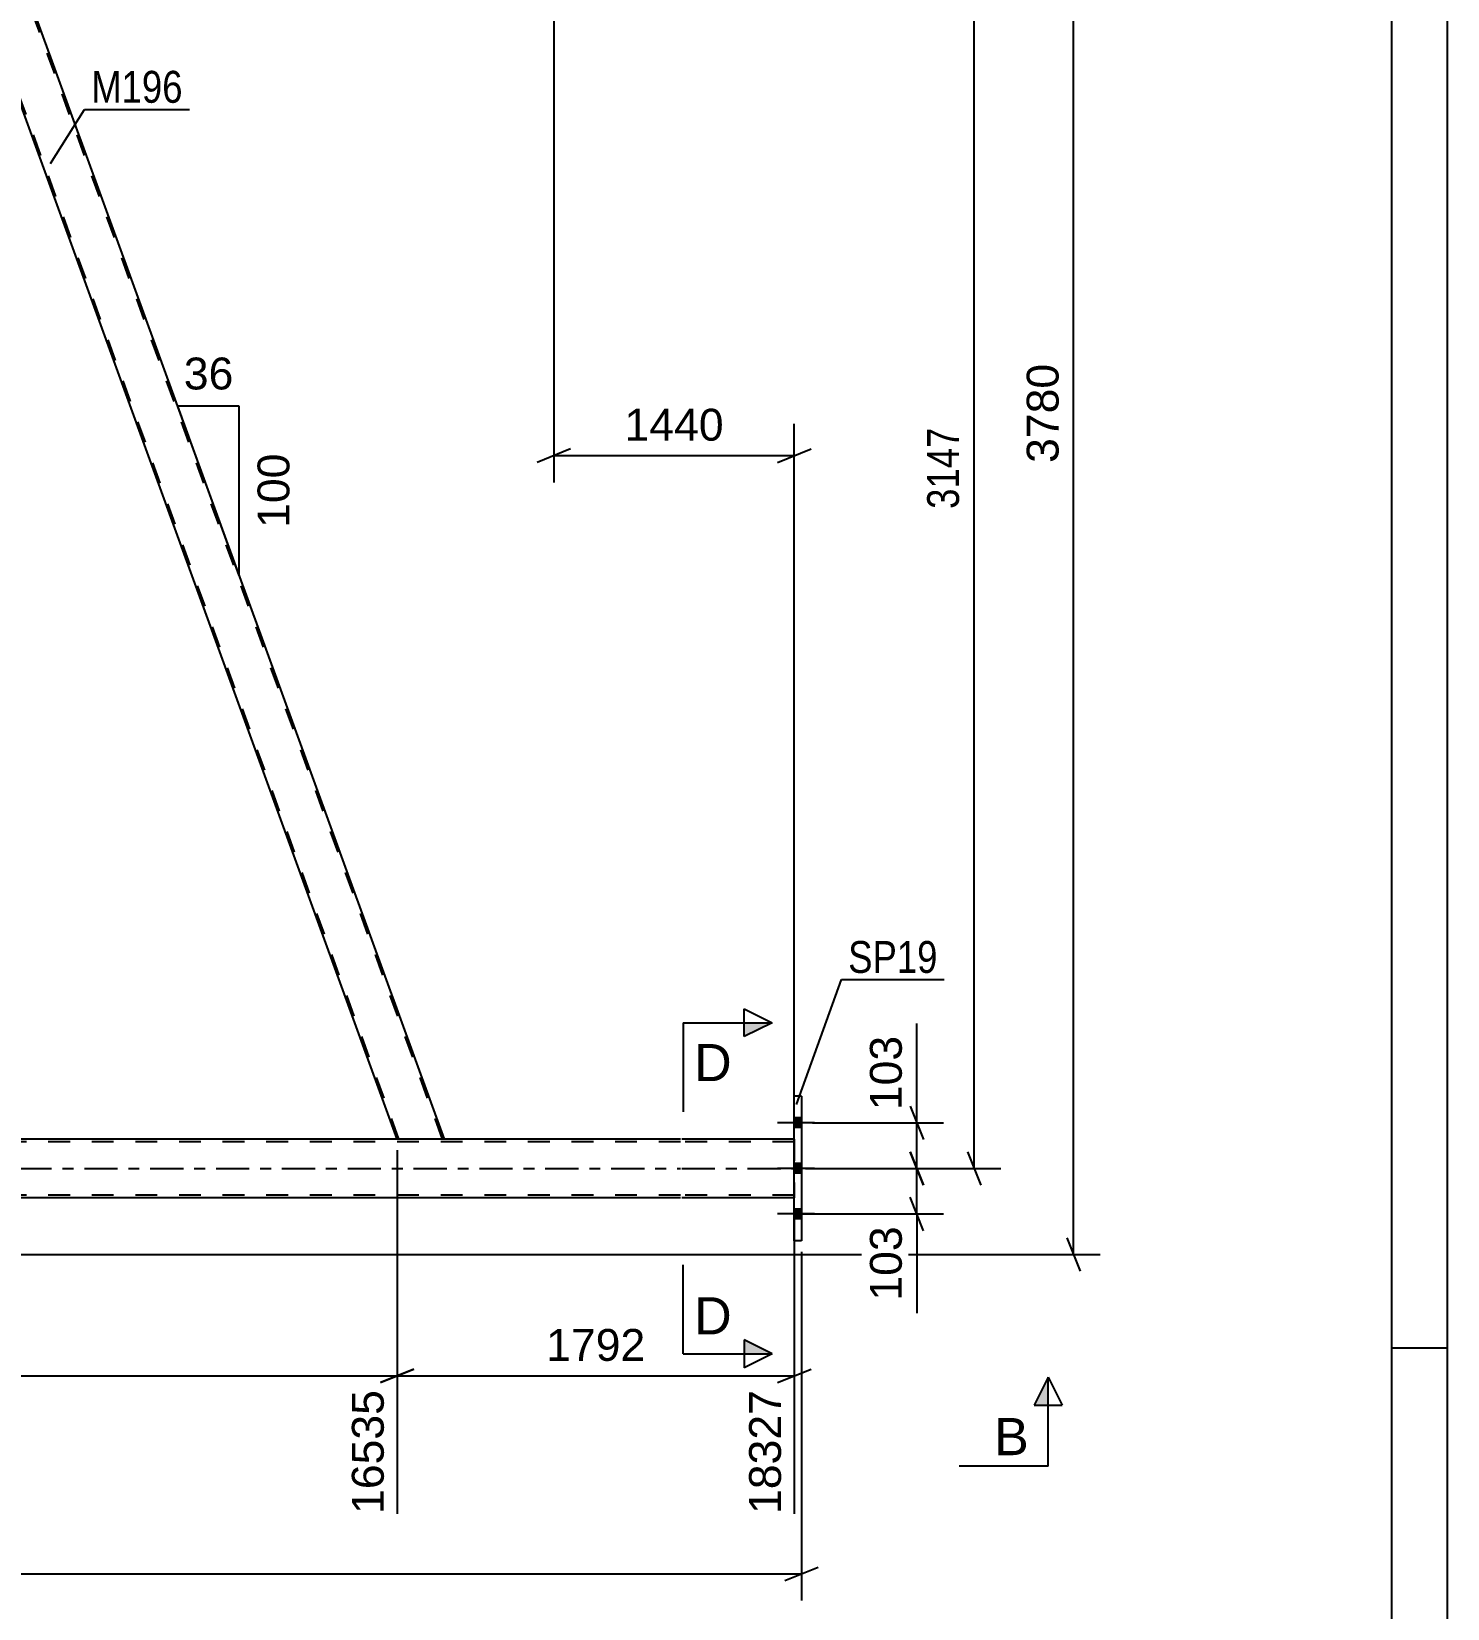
# Model space of a CAD drawing. Header units: millimetres. Extents: x 0 to 841, y 0 to 594.
# Drawn here: x 713.7 to 841, y 274.6 to 416.3 of the extents above; entities that cross this region are included whole.
import ezdxf

# ---------------------------------------------------------------- set-up
doc = ezdxf.new("R2010")
doc.units = ezdxf.units.MM
doc.linetypes.add('DXK_LINE_DOT2', pattern=[3.9198, 1.9599, -1.9599])
doc.linetypes.add('DXK_LINE_DOT3', pattern=[5.9187, 2.979, -0.9799, 0.9799, -0.9799])
doc.styles.add('Arial', font='ARIAL.TTF', dxfattribs={"height": 0.2})
doc.styles.add('Arial Narrow', font='ARIALN.TTF', dxfattribs={"height": 0.2})

# ---------------------------------------------------------------- blocks, each defined once
blk = doc.blocks.new('Unknown-814761036-1137')
at = {"color": 5, "linetype": 'Continuous'}
for p, q in [((841, 0), (841, 594)), ((836, 5), (836, 589)), ((841, 298), (836, 298))]:
    blk.add_line(p, q, dxfattribs=at)
blk = doc.blocks.new('Part-814761036-3115 - 3064')
at = {"color": 7, "linetype": 'DXK_LINE_DOT2'}
for p, q in [((772.08, 316.56), (85.19, 316.56)), ((782.3, 316.56), (772.18, 316.56)), ((782.3, 316.8), (782.3, 311.52)), ((772.08, 311.76), (85.19, 311.76)), ((782.3, 311.76), (772.18, 311.76))]:
    blk.add_line(p, q, dxfattribs=at)
at = {"color": 2, "linetype": 'Continuous'}
for p, q in [((772.08, 316.8), (672.2, 316.8)), ((782.3, 316.8), (772.18, 316.8)), ((772.08, 311.52), (672.2, 311.52)), ((782.3, 311.52), (772.18, 311.52))]:
    blk.add_line(p, q, dxfattribs=at)
at = {"color": 7, "linetype": 'DXK_LINE_DOT3'}
for p, q in [((85.19, 314.16), (772.08, 314.16)), ((772.18, 314.16), (782.3, 314.16))]:
    blk.add_line(p, q, dxfattribs=at)
blk = doc.blocks.new('Bolt-814761036-3222 - 3064')
at = {"linetype": 'Continuous'}
for points in [[(782.3, 318.7), (782.3, 317.82), (782.94, 317.82), (782.94, 318.7)], [(782.3, 318.7), (782.3, 317.82), (782.94, 317.82), (782.94, 318.7)], [(782.3, 318.7), (782.3, 317.82), (782.94, 317.82), (782.94, 318.7)], [(782.3, 314.6), (782.3, 313.72), (782.94, 313.72), (782.94, 314.6)], [(782.3, 314.6), (782.3, 313.72), (782.94, 313.72), (782.94, 314.6)], [(782.3, 310.5), (782.3, 309.62), (782.94, 309.62), (782.94, 310.5)], [(782.3, 310.5), (782.3, 309.62), (782.94, 309.62), (782.94, 310.5)], [(782.3, 310.5), (782.3, 309.62), (782.94, 309.62), (782.94, 310.5)]]:
    blk.add_hatch(color=1, dxfattribs=at).paths.add_polyline_path(points)
at = {"color": 1, "linetype": 'Continuous'}
for p, q in [((784.1, 318.26), (780.78, 318.26)), ((784.1, 318.26), (780.78, 318.26)), ((784.1, 318.26), (780.78, 318.26)), ((782.94, 318.7), (782.3, 318.7)), ((782.94, 318.7), (782.3, 318.7)), ((782.94, 318.7), (782.3, 318.7)), ((782.94, 317.82), (782.3, 317.82)), ((782.94, 317.82), (782.3, 317.82)), ((782.94, 317.82), (782.3, 317.82)), ((784.1, 314.16), (780.78, 314.16)), ((784.1, 314.16), (780.78, 314.16)), ((782.94, 314.6), (782.3, 314.6)), ((782.94, 314.6), (782.3, 314.6)), ((782.94, 313.72), (782.3, 313.72)), ((782.94, 313.72), (782.3, 313.72)), ((782.94, 310.5), (782.3, 310.5)), ((782.94, 310.5), (782.3, 310.5)), ((782.94, 310.5), (782.3, 310.5)), ((784.1, 310.06), (780.78, 310.06)), ((784.1, 310.06), (780.78, 310.06)), ((784.1, 310.06), (780.78, 310.06)), ((782.94, 309.62), (782.3, 309.62)), ((782.94, 309.62), (782.3, 309.62)), ((782.94, 309.62), (782.3, 309.62))]:
    blk.add_line(p, q, dxfattribs=at)
blk = doc.blocks.new('Part-814761036-3510 - 3064')
at = {"color": 2, "linetype": 'Continuous'}
for p, q in [((702.48, 438.02), (706.73, 438.02)), ((750.85, 316.8), (706.73, 438.02)), ((746.6, 316.8), (704.01, 433.82))]:
    blk.add_line(p, q, dxfattribs=at)
at = {"color": 7, "linetype": 'DXK_LINE_DOT2'}
for p, q in [((704.01, 433.82), (702.48, 438.02)), ((746.77, 316.8), (702.65, 438.02)), ((750.68, 316.8), (706.56, 438.02)), ((750.85, 316.8), (746.6, 316.8))]:
    blk.add_line(p, q, dxfattribs=at)
blk = doc.blocks.new('Part-814761036-3574 - 3064')
at = {"color": 2, "linetype": 'Continuous'}
for p, q in [((782.3, 307.66), (782.3, 320.66)), ((782.94, 320.66), (782.3, 320.66)), ((782.94, 320.66), (782.94, 307.66)), ((782.94, 307.66), (782.3, 307.66))]:
    blk.add_line(p, q, dxfattribs=at)
blk = doc.blocks.new('StraightDimension-814761036-4860 - 3064')
at = {"color": 7, "linetype": 'Continuous'}
for p, q in [((807.4, 306.42), (807.4, 457.62)), ((806.8, 307.92), (808, 304.92)), ((670.76, 306.42), (809.8, 306.42))]:
    blk.add_line(p, q, dxfattribs=at)
at = {"color": 0}
blk.add_wipeout([(806.65, 387.07), (802.45, 387.07), (802.45, 376.97), (806.65, 376.97)], dxfattribs=at)
at = {"color": 3, "style": 'Arial'}
blk.add_text('3780', height=2.865, rotation=90.0002, dxfattribs=at).set_placement((806.05, 377.57))
blk = doc.blocks.new('StraightDimension-814761036-10671 - 3064')
at = {"color": 7, "linetype": 'Continuous'}
for p, q in [((746.6, 315.8), (746.6, 283.1)), ((782.3, 310.52), (782.3, 283.1)), ((748.1, 296.11), (745.1, 294.91)), ((746.6, 295.51), (782.3, 295.51)), ((780.8, 294.91), (783.8, 296.11))]:
    blk.add_line(p, q, dxfattribs=at)
at = {"color": 0}
blk.add_wipeout([(769.5, 296.26), (769.5, 300.46), (759.4, 300.46), (759.4, 296.26)], dxfattribs=at)
at = {"color": 3, "style": 'Arial'}
blk.add_text('1792', height=2.865, dxfattribs=at).set_placement((760, 296.86))
at = {"color": 0, "linetype": 'Continuous'}
blk.add_wipeout([(781.7, 294.81), (777.5, 294.81), (777.5, 282.5), (781.7, 282.5)], dxfattribs=at)
at = {"color": 3, "linetype": 'Continuous', "style": 'Arial'}
blk.add_text('18327', height=2.865, rotation=90.0002, dxfattribs=at).set_placement((781.1, 283.1))
blk = doc.blocks.new('StraightDimension-814761036-3784 - 3064')
at = {"color": 7, "linetype": 'Continuous'}
for p, q in [((760.68, 437.02), (760.68, 375.82)), ((782.3, 317.8), (782.3, 381.07)), ((762.18, 378.82), (759.18, 377.62)), ((780.8, 377.62), (783.8, 378.82)), ((760.68, 378.22), (782.3, 378.22))]:
    blk.add_line(p, q, dxfattribs=at)
at = {"color": 0}
blk.add_wipeout([(776.54, 378.97), (776.54, 383.17), (766.44, 383.17), (766.44, 378.97)], dxfattribs=at)
at = {"color": 3, "style": 'Arial'}
blk.add_text('1440', height=2.865, dxfattribs=at).set_placement((767.04, 379.57))
blk = doc.blocks.new('AngleDimension-814761036-3616 - 3064')
at = {"color": 7, "linetype": 'Continuous'}
for p, q in [((732.42, 382.67), (726.88, 382.67)), ((732.42, 367.45), (726.88, 382.67)), ((732.42, 367.45), (732.42, 382.67)), ((732.42, 367.45), (732.42, 367.45))]:
    blk.add_line(p, q, dxfattribs=at)
at = {"color": 0}
for points in [[(732.47, 383.57), (732.47, 387.77), (726.83, 387.77), (726.83, 383.57)], [(737.52, 379), (733.32, 379), (733.32, 371.13), (737.52, 371.13)]]:
    blk.add_wipeout(points, dxfattribs=at)
at = {"color": 3, "style": 'Arial'}
blk.add_text('36', height=2.865, dxfattribs=at).set_placement((727.43, 384.17))
blk.add_text('100', height=2.865, rotation=90.0002, dxfattribs=at).set_placement((736.92, 371.73))
blk = doc.blocks.new('StraightDimension-814761036-3795 - 3064')
at = {"color": 7, "linetype": 'Continuous'}
for p, q in [((792.71, 315.66), (793.91, 312.66)), ((783.94, 314.16), (795.71, 314.16)), ((793.31, 310.06), (793.31, 314.16)), ((793.91, 308.56), (792.71, 311.56)), ((782.54, 310.06), (795.71, 310.06)), ((793.31, 310.06), (793.31, 301.14)), ((793.31, 310.06), (793.31, 301.14))]:
    blk.add_line(p, q, dxfattribs=at)
at = {"color": 0}
blk.add_wipeout([(792.56, 309.54), (788.36, 309.54), (788.36, 301.67), (792.56, 301.67)], dxfattribs=at)
at = {"color": 3, "style": 'Arial'}
blk.add_text('103', height=2.865, rotation=90.0002, dxfattribs=at).set_placement((791.96, 302.27))
blk = doc.blocks.new('StraightDimension-814761036-3802 - 3064')
at = {"color": 7, "linetype": 'Continuous'}
for p, q in [((793.31, 318.26), (793.31, 327.18)), ((793.31, 318.26), (793.31, 327.18)), ((792.71, 319.76), (793.91, 316.76)), ((783.94, 318.26), (795.71, 318.26)), ((793.31, 314.16), (793.31, 318.26)), ((793.91, 312.66), (792.71, 315.66)), ((783.94, 314.16), (795.71, 314.16))]:
    blk.add_line(p, q, dxfattribs=at)
at = {"color": 0}
blk.add_wipeout([(792.56, 326.66), (788.36, 326.66), (788.36, 318.79), (792.56, 318.79)], dxfattribs=at)
at = {"color": 3, "style": 'Arial'}
blk.add_text('103', height=2.865, rotation=90.0002, dxfattribs=at).set_placement((791.96, 319.39))
blk = doc.blocks.new('StraightDimension-814761036-4639 - 3064')
at = {"color": 7, "linetype": 'Continuous'}
for p, q in [((782.94, 306.66), (782.94, 275.33)), ((781.44, 277.13), (784.44, 278.33)), ((38.97, 277.73), (782.94, 277.73))]:
    blk.add_line(p, q, dxfattribs=at)
blk = doc.blocks.new('StraightDimension-814761036-10661 - 3064')
at = {"color": 7, "linetype": 'Continuous'}
for p, q in [((799.05, 438.52), (797.85, 441.52)), ((761.68, 440.02), (800.85, 440.02)), ((798.45, 314.16), (798.45, 440.02)), ((797.85, 315.66), (799.05, 312.66)), ((783.3, 314.16), (800.85, 314.16))]:
    blk.add_line(p, q, dxfattribs=at)
at = {"color": 0}
blk.add_wipeout([(797.7, 381.35), (793.5, 381.35), (793.5, 372.84), (797.7, 372.84)], dxfattribs=at)
at = {"color": 3, "style": 'Arial Narrow'}
blk.add_text('3147', height=2.863, rotation=90.0002, dxfattribs=at).set_placement((797.1, 373.44))
blk = doc.blocks.new('StraightDimension-814761036-10672 - 3064')
at = {"color": 7, "linetype": 'Continuous'}
for p, q in [((667.56, 315.8), (667.56, 283.1)), ((746.6, 315.8), (746.6, 283.1)), ((669.06, 296.11), (666.06, 294.91)), ((667.56, 295.51), (746.6, 295.51)), ((745.1, 294.91), (748.1, 296.11))]:
    blk.add_line(p, q, dxfattribs=at)
at = {"color": 0}
blk.add_wipeout([(712.13, 296.26), (712.13, 300.46), (702.03, 300.46), (702.03, 296.26)], dxfattribs=at)
at = {"color": 3, "style": 'Arial'}
blk.add_text('1976', height=2.865, dxfattribs=at).set_placement((702.63, 296.86))
at = {"color": 0, "linetype": 'Continuous'}
blk.add_wipeout([(746, 294.81), (741.8, 294.81), (741.8, 282.5), (746, 282.5)], dxfattribs=at)
at = {"color": 3, "linetype": 'Continuous', "style": 'Arial'}
blk.add_text('16535', height=2.865, rotation=90.0002, dxfattribs=at).set_placement((745.4, 283.1))
blk = doc.blocks.new('Mark-814761036-3506 - 3064')
at = {"color": 0}
blk.add_wipeout([(727.33, 409.94), (727.33, 412.94), (719.11, 412.94), (719.11, 409.94)], dxfattribs=at)
blk.add_wipeout([(727.33, 409.94), (727.33, 412.94), (719.11, 412.94), (719.11, 409.94)], dxfattribs=at)
at = {"color": 30, "linetype": 'Continuous'}
for p, q in [((715.44, 404.48), (718.51, 409.34)), ((718.51, 409.34), (727.93, 409.34))]:
    blk.add_line(p, q, dxfattribs=at)
at = {"color": 3, "style": 'Arial Narrow'}
blk.add_text('M196', height=2.863, dxfattribs=at).set_placement((719.11, 409.94))
blk = doc.blocks.new('SectionMark-814761036-4898 - 3064')
at = {"linetype": 'Continuous'}
for points in [[(777.8, 326), (777.8, 327.25), (780.3, 327.25)], [(777.8, 297.49), (777.8, 298.74), (780.3, 297.49)]]:
    blk.add_hatch(color=6, dxfattribs=at).paths.add_polyline_path(points)
at = {"color": 6, "linetype": 'Continuous'}
for p, q in [((777.8, 326), (777.8, 328.5)), ((777.8, 328.5), (780.3, 327.25)), ((772.3, 327.25), (772.3, 319.25)), ((772.3, 327.25), (780.3, 327.25)), ((780.3, 327.25), (777.8, 326)), ((772.3, 297.49), (772.3, 305.49)), ((780.3, 297.49), (777.8, 298.74)), ((777.8, 298.74), (777.8, 296.24)), ((772.3, 297.49), (780.3, 297.49)), ((780.3, 297.49), (777.8, 296.24))]:
    blk.add_line(p, q, dxfattribs=at)
at = {"color": 0, "linetype": 'Continuous'}
for points in [[(776.67, 322), (776.67, 325.5), (773.3, 325.5), (773.3, 322)], [(776.67, 299.24), (776.67, 302.74), (773.3, 302.74), (773.3, 299.24)]]:
    blk.add_wipeout(points, dxfattribs=at)
at = {"color": 3, "linetype": 'Continuous', "style": 'Arial'}
for p in [(773.3, 322), (773.3, 299.24)]:
    blk.add_text('D', height=3.34, dxfattribs=at).set_placement(p)
blk = doc.blocks.new('Mark-814761036-3570 - 3064')
at = {"color": 0}
blk.add_wipeout([(795.18, 331.73), (795.18, 334.73), (787.14, 334.73), (787.14, 331.73)], dxfattribs=at)
blk.add_wipeout([(795.18, 331.73), (795.18, 334.73), (787.14, 334.73), (787.14, 331.73)], dxfattribs=at)
at = {"color": 30, "linetype": 'Continuous'}
for p, q in [((782.51, 319.91), (786.54, 331.13)), ((786.54, 331.13), (795.78, 331.13))]:
    blk.add_line(p, q, dxfattribs=at)
at = {"color": 3, "style": 'Arial Narrow'}
blk.add_text('SP19', height=2.863, dxfattribs=at).set_placement((787.14, 331.73))
blk = doc.blocks.new('SectionMark-814761036-4902 - 3064')
at = {"linetype": 'Continuous'}
blk.add_hatch(color=6, dxfattribs=at).paths.add_polyline_path([(805.12, 292.88), (803.87, 292.88), (805.12, 295.38)])
at = {"color": 6, "linetype": 'Continuous'}
for p, q in [((805.12, 295.38), (803.87, 292.88)), ((805.12, 287.38), (805.12, 295.38)), ((805.12, 295.38), (806.37, 292.88)), ((803.87, 292.88), (806.37, 292.88)), ((805.12, 287.38), (797.12, 287.38))]:
    blk.add_line(p, q, dxfattribs=at)
at = {"color": 0, "linetype": 'Continuous'}
blk.add_wipeout([(803.37, 288.38), (803.37, 291.88), (800.26, 291.88), (800.26, 288.38)], dxfattribs=at)
at = {"color": 3, "linetype": 'Continuous', "style": 'Arial'}
blk.add_text('B', height=3.34, dxfattribs=at).set_placement((800.26, 288.38))

msp = doc.modelspace()

# ---------------------------------------------------------------- block references
for name in ['Unknown-814761036-1137', 'Part-814761036-3510 - 3064', 'Part-814761036-3574 - 3064', 'Bolt-814761036-3222 - 3064', 'Part-814761036-3115 - 3064']:
    msp.add_blockref(name, (0, 0))

# ---------------------------------------------------------------- next in the draw order: block references
msp.add_blockref('StraightDimension-814761036-4860 - 3064', (0, 0))

# ---------------------------------------------------------------- next in the draw order: block references
for name in ['StraightDimension-814761036-3784 - 3064', 'AngleDimension-814761036-3616 - 3064', 'StraightDimension-814761036-10671 - 3064']:
    msp.add_blockref(name, (0, 0))

# ---------------------------------------------------------------- next in the draw order: block references
msp.add_blockref('StraightDimension-814761036-3795 - 3064', (0, 0))

# ---------------------------------------------------------------- next in the draw order: block references
msp.add_blockref('StraightDimension-814761036-3802 - 3064', (0, 0))

# ---------------------------------------------------------------- next in the draw order: block references
msp.add_blockref('StraightDimension-814761036-4639 - 3064', (0, 0))

# ---------------------------------------------------------------- next in the draw order: block references
for name in ['StraightDimension-814761036-10661 - 3064', 'Mark-814761036-3506 - 3064', 'StraightDimension-814761036-10672 - 3064']:
    msp.add_blockref(name, (0, 0))

# ---------------------------------------------------------------- next in the draw order: block references
for name in ['Mark-814761036-3570 - 3064', 'SectionMark-814761036-4898 - 3064', 'SectionMark-814761036-4902 - 3064']:
    msp.add_blockref(name, (0, 0))

doc.saveas('drawing.dxf')
